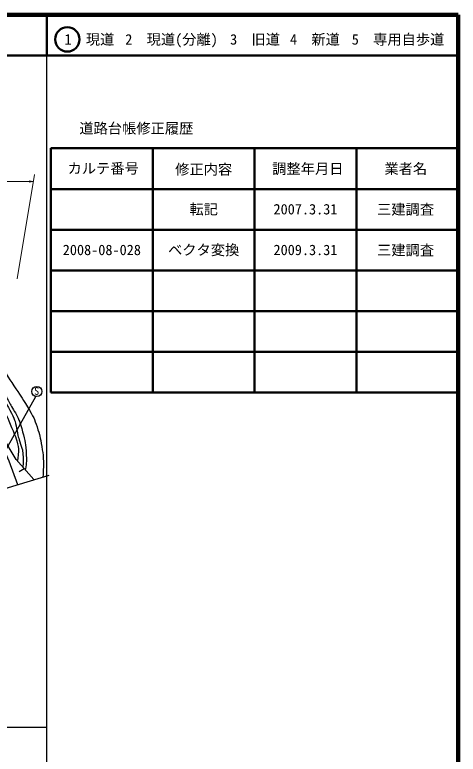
# Model space of a CAD drawing. Units: millimetres, scale not verified. Extents: x 40000 to 680000, y 20000 to 380000.
# Drawn here: x 571130 to 680000, y 198357 to 380000 of the extents above; entities that cross this region are included whole.
import ezdxf
from ezdxf.enums import TextEntityAlignment as Align

# ---------------------------------------------------------------- set-up
doc = ezdxf.new("R2010")
doc.units = ezdxf.units.MM
doc.header["$LTSCALE"] = 1000
for name, color, linetype, lineweight in [('M-BGD', 7, 'Continuous', 25), ('M-BMK-SRVR', 3, 'Continuous', 25), ('M-STR-HTXT', 7, 'Continuous', 13), ('M-TTL', 2, 'Continuous', 140), ('M-TTL-BAND', 7, 'Continuous', 25), ('M-TTL-FRAM', 2, 'Continuous', 50), ('M-TTL-LINE', 7, 'Continuous', 50)]:
    doc.layers.add(name, color=color, linetype=linetype, lineweight=lineweight)
doc.layers.add('M-TTL-TXT', color=7, linetype='Continuous')
doc.styles.add('ＭＳ ゴシック', font='')
doc.styles.get('ＭＳ ゴシック').set_extended_font_data('MS Gothic')

msp = doc.modelspace()

# ---------------------------------------------------------------- linework, layer by layer
at = {"layer": 'M-BGD'}
for p, q in [((563151, 262904), (576265, 286242)), ((572202, 267844), (573428, 268504))]:
    msp.add_line(p, q, dxfattribs=at)
for points in [[(566278, 276545), (568739, 272459), (569684, 270448), (571800, 264615)], [(575812, 265815), (571437, 270750), (567952, 276644)]]:
    msp.add_lwpolyline(points, dxfattribs=at)
msp.add_circle((576548, 287471), 1250, dxfattribs=at)
for points, knots in [([(554433, 313108), (554563, 312004), (555230, 308727), (555543, 307660), (555819, 306716), (556951, 303983), (557369, 303093), (557827, 302121), (559342, 299272), (559914, 298363), (561599, 295685), (566975, 287857), (568649, 285172), (569213, 284266), (570714, 281426), (571091, 280427), (571389, 279638), (571787, 277125), (571997, 276308), (572180, 275597), (572952, 273520), (573059, 272794), (573176, 271999), (573203, 269574), (573105, 268776)], [0, 0, 0, 0, 1, 1, 1, 2, 2, 2, 3, 3, 3, 4, 4, 4, 5, 5, 5, 6, 6, 6, 7, 7, 7, 8, 8, 8, 8]), ([(555064, 305363), (555697, 304281), (557647, 301062), (558313, 300000), (559950, 297389), (565022, 289656), (566576, 286995), (567200, 285926), (568688, 282514), (569185, 281380), (569665, 280285), (571063, 276978), (571462, 275851), (571629, 275378), (571976, 273904), (572006, 273404), (572041, 272819), (571906, 271056), (571782, 270484)], [0, 0, 0, 0, 1, 1, 1, 2, 2, 2, 3, 3, 3, 4, 4, 4, 5, 5, 5, 6, 6, 6, 6]), ([(563861, 295521), (564010, 295114), (564540, 293922), (564742, 293539), (564994, 293062), (565854, 291691), (566127, 291226), (566674, 290291), (568310, 287481), (568842, 286536), (569109, 286061), (569855, 284605), (570121, 284129), (570288, 283829), (570841, 282957), (571008, 282657), (571249, 282221), (571975, 280911), (572159, 280448), (572403, 279834), (572966, 277932), (573139, 277294), (573270, 276814), (573600, 275355), (573680, 274864), (573762, 274362), (573918, 272842), (573945, 272334), (573971, 271832), (573979, 270324), (573948, 269823), (573926, 269480), (573765, 268458), (573680, 268125)], [0, 0, 0, 0, 1, 1, 1, 2, 2, 2, 3, 3, 3, 4, 4, 4, 5, 5, 5, 6, 6, 6, 7, 7, 7, 8, 8, 8, 9, 9, 9, 10, 10, 10, 11, 11, 11, 11]), ([(566487, 295497), (567039, 294685), (568683, 292243), (569228, 291426), (569904, 290411), (571946, 287371), (572594, 286337), (573257, 285279), (575242, 282095), (575778, 280968), (576184, 280113), (577053, 277398), (577276, 276478), (577521, 275466), (578029, 272377), (578109, 271338), (578182, 270378), (578142, 267480), (578041, 266522)], [0, 0, 0, 0, 1, 1, 1, 2, 2, 2, 3, 3, 3, 4, 4, 4, 5, 5, 5, 6, 6, 6, 6])]:
    msp.add_open_spline(points, degree=3, knots=knots, dxfattribs=at)
at = {"layer": 'M-BMK-SRVR'}
msp.add_line((537649, 254222), (579550, 266928), dxfattribs=at)
at = {"layer": 'M-STR-HTXT'}
for p, q in [((571693, 315168), (575951, 340803)), ((372850, 339080), (575665, 339080))]:
    msp.add_line(p, q, dxfattribs=at)
msp.add_lwpolyline([(574665, 338914), (575665, 339080), (574665, 339247)], dxfattribs=at)
at = {"layer": 'M-TTL'}
for p, q in [((680000, 380000), (40000, 380000)), ((680000, 20000), (680000, 380000))]:
    msp.add_line(p, q, dxfattribs=at)
at = {"layer": 'M-TTL-BAND'}
for p, q in [((579000, 20000), (579000, 370000)), ((40000, 205000), (579000, 205000))]:
    msp.add_line(p, q, dxfattribs=at)
at = {"layer": 'M-TTL-FRAM'}
for p, q in [((580000, 347197), (580000, 287197)), ((580000, 347197), (680000, 347197)), ((580000, 287197), (680000, 287197))]:
    msp.add_line(p, q, dxfattribs=at)
at = {"layer": 'M-TTL-LINE'}
for p, q in [((579000, 380000), (579000, 370000)), ((40000, 370000), (680000, 370000)), ((605000, 347197), (605000, 287197)), ((630000, 347197), (630000, 287197)), ((655000, 347197), (655000, 287197)), ((580000, 337197), (680000, 337197)), ((580000, 327197), (680000, 327197)), ((580000, 317197), (680000, 317197)), ((580000, 307197), (680000, 307197)), ((580000, 297197), (680000, 297197))]:
    msp.add_line(p, q, dxfattribs=at)
msp.add_circle((584031, 373958), 3000, dxfattribs=at)

# ---------------------------------------------------------------- texts
at = {"layer": 'M-BGD', "style": 'ＭＳ ゴシック'}
msp.add_text('S', height=1833, dxfattribs=at).set_placement((575869, 286097), align=Align.BOTTOM_LEFT)
at = {"layer": 'M-TTL-TXT', "style": 'ＭＳ ゴシック'}
for s, p in [('1\u3000現道', (589448, 373958)), ('2\u3000現道(分離)', (609619, 373958)), ('3\u3000旧道', (630121, 373958)), ('4\u3000新道', (644824, 373958)), ('5\u3000専用自歩道', (665228, 373958)), ('道路台帳修正履歴', (600968, 352113)), ('カルテ番号', (592839, 342277)), ('修正内容', (617509, 342023)), ('調整年月日', (643089, 342197)), ('業者名', (667134, 342197)), ('転記', (617500, 332245)), ('2007.3.31', (642500, 332245)), ('三建調査', (667077, 332189)), ('2008-08-028', (592500, 322245)), ('ベクタ変換', (617500, 322245)), ('2009.3.31', (642500, 322245)), ('三建調査', (667077, 322189))]:
    msp.add_text(s, height=2566, dxfattribs=at).set_placement(p, align=Align.MIDDLE_CENTER)

doc.saveas('drawing.dxf')
